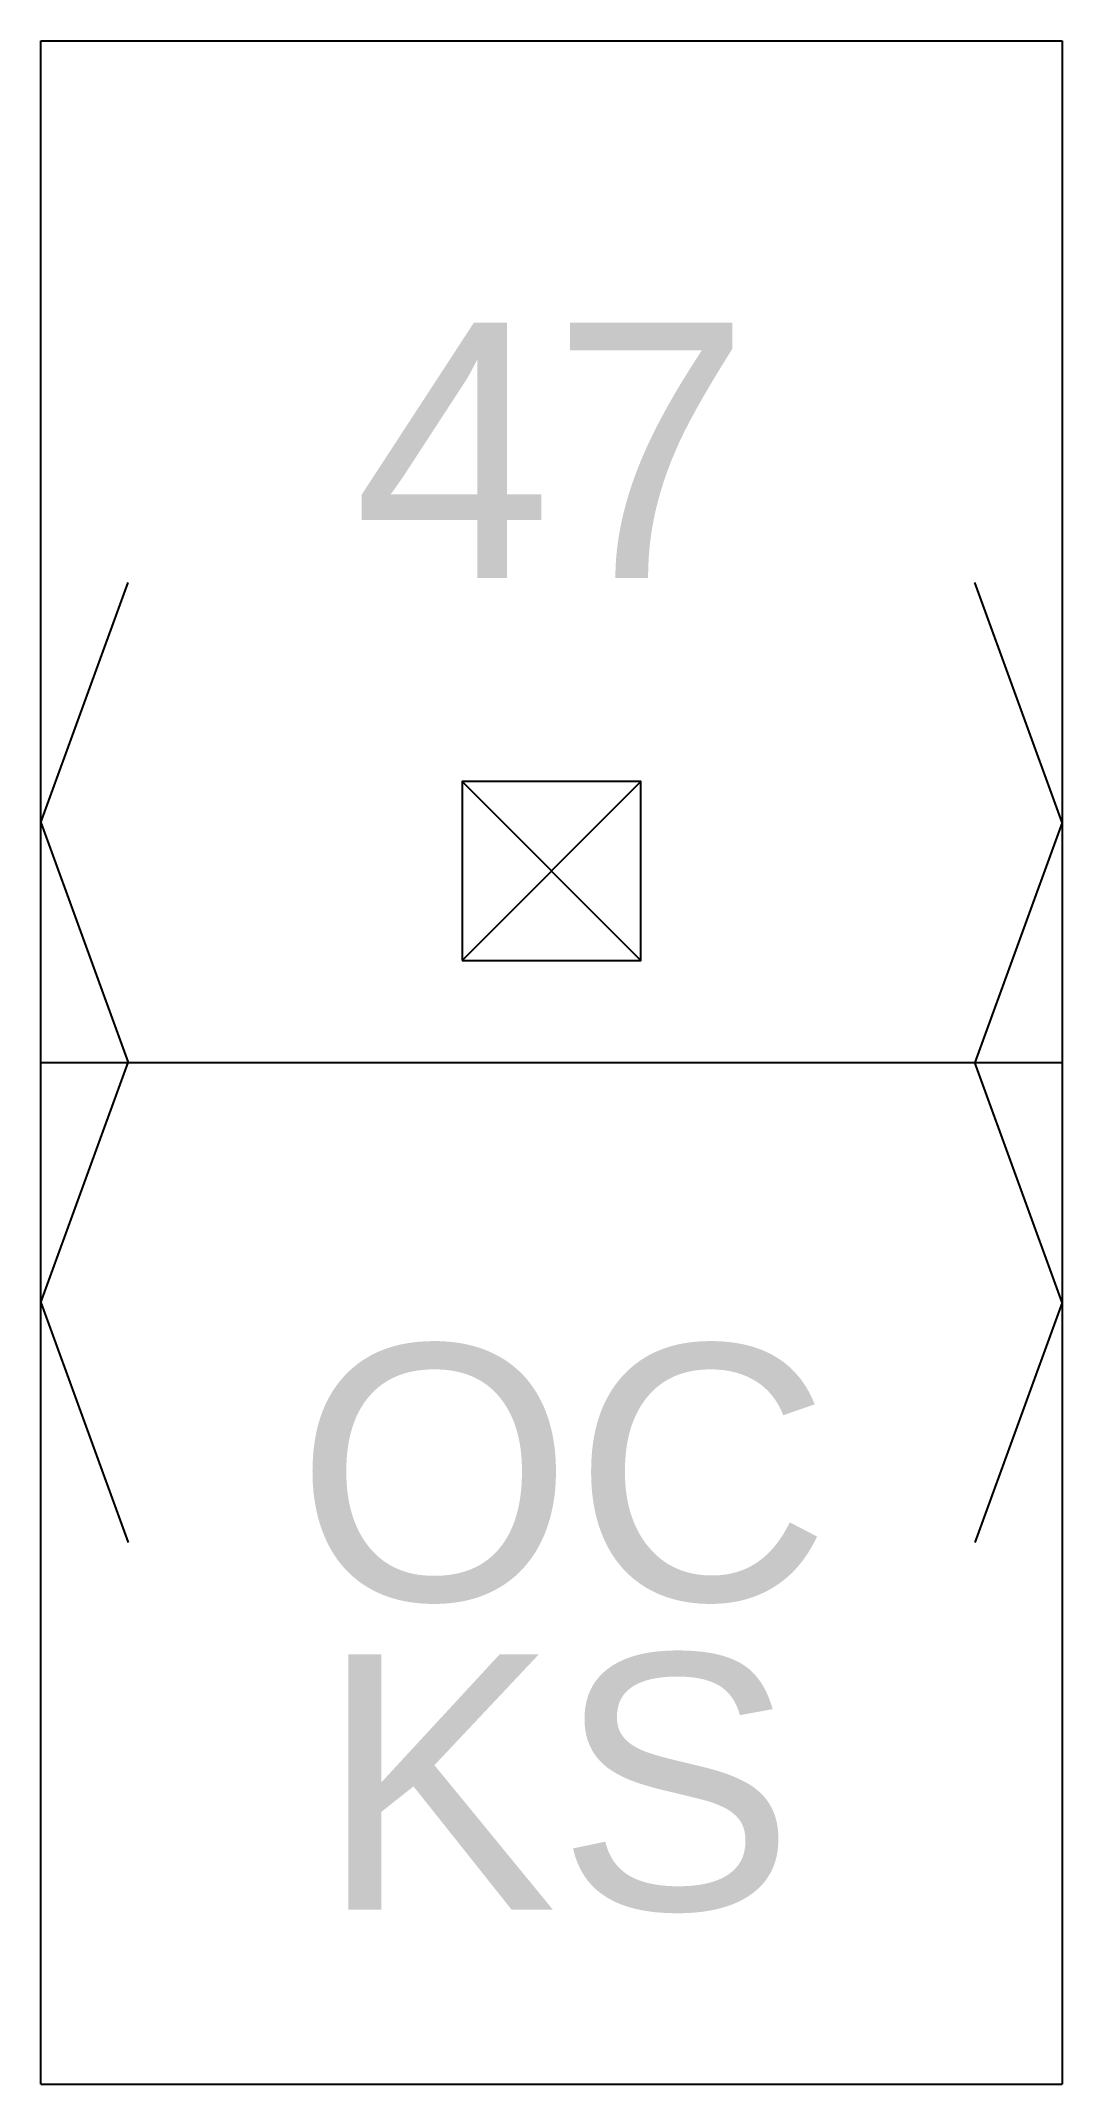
# Model space of a CAD drawing. Header units: millimetres. Extents: x 214 to 414, y 128 to 528.
import ezdxf
from ezdxf.enums import TextEntityAlignment as Align

# ---------------------------------------------------------------- set-up
doc = ezdxf.new("R2010")
doc.units = ezdxf.units.MM
doc.layers.add('rozhrani', color=4, linetype='Continuous')
doc.layers.add('TTmoduly', color=3, linetype='Continuous')
doc.styles.get("Standard").update_dxf_attribs({"font": 'arial.ttf'})

msp = doc.modelspace()

# ---------------------------------------------------------------- linework, layer by layer
at = {"layer": 'rozhrani'}
for p, q in [((214.04, 375.11), (231.14, 422.09)), ((414.04, 375.11), (396.94, 422.09)), ((214.04, 375.11), (231.14, 328.12)), ((414.04, 375.11), (396.94, 328.12)), ((214.04, 281.14), (231.14, 328.12)), ((414.04, 281.14), (396.94, 328.12)), ((214.04, 281.14), (231.14, 234.15)), ((414.04, 281.14), (396.94, 234.15))]:
    msp.add_line(p, q, dxfattribs=at)
at = {"layer": 'TTmoduly'}
for p, q in [((214.04, 128.12), (214.04, 528.12)), ((214.04, 528.12), (414.04, 528.12)), ((414.04, 528.12), (414.04, 128.12)), ((296.54, 383.12), (331.54, 348.12)), ((296.54, 348.12), (331.54, 383.12)), ((214.04, 328.12), (414.04, 328.12)), ((214.04, 128.12), (414.04, 128.12))]:
    msp.add_line(p, q, dxfattribs=at)
msp.add_lwpolyline([(296.54, 348.12), (331.54, 348.12), (331.54, 383.12), (296.54, 383.12)], close=True, dxfattribs=at)

# ---------------------------------------------------------------- texts
for s, p in [('47', (314.1, 422.98)), ('OC', (316.31, 222.84)), ('KS', (315.09, 162.28))]:
    msp.add_text(s, height=50, dxfattribs=at).set_placement(p, align=Align.CENTER)

doc.saveas('drawing.dxf')
